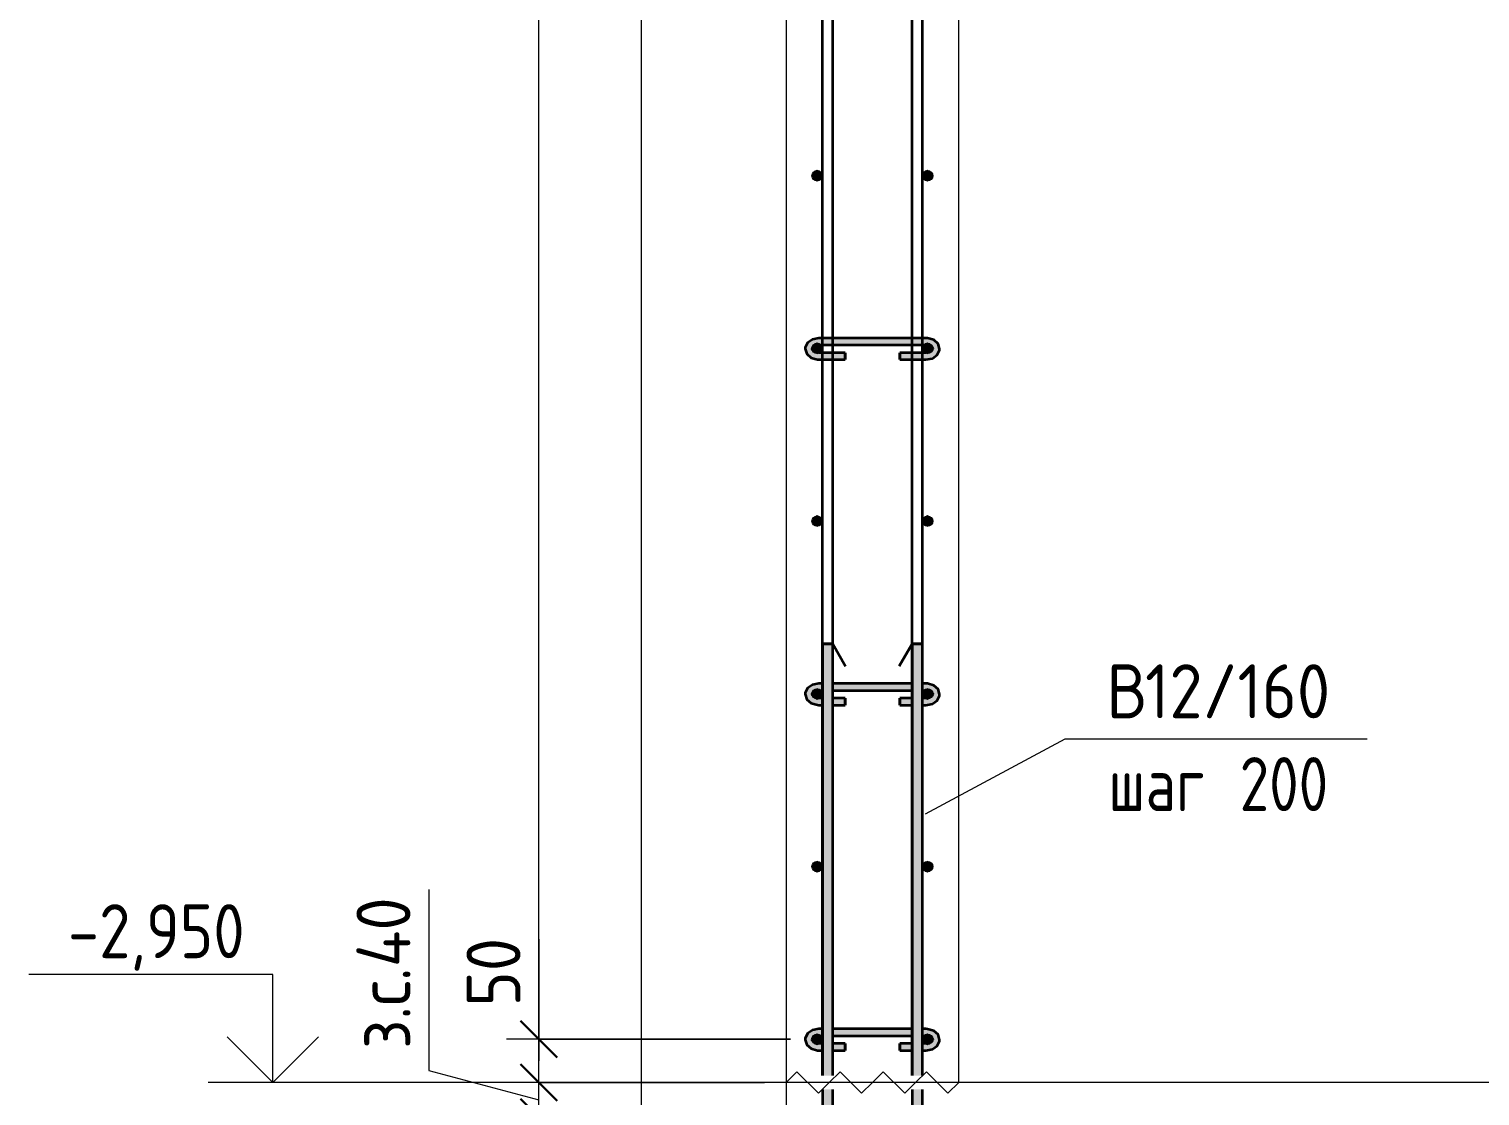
# Model space of a CAD drawing. Header units: millimetres. Extents: x -737 to 48133, y -5064 to 36443.
# Drawn here: x 32371 to 34052, y -2966 to -1730 of the extents above; entities that cross this region are included whole.
import ezdxf

# ---------------------------------------------------------------- set-up
doc = ezdxf.new("R2010")
doc.units = ezdxf.units.MM
for name, color, linetype, lineweight in [('AA_Dim', 7, 'Continuous', 9), ('AA_Dim-25', 7, 'Continuous', 9), ('AA_Oformlenie', 7, 'Continuous', 9), ('AA_Vinoska', 7, 'Continuous', 9), ('AA_Visotnaya otmetka', 7, 'Continuous', 9), ('AF_Stena_Опалубка', 253, 'Continuous', 20), ('KR_Armatura', 7, 'Continuous', 20), ('KR_Armatura_Tonkie', 7, 'Continuous', 20), ('KR_Fundament', 7, 'Continuous', 20)]:
    doc.layers.add(name, color=color, linetype=linetype, lineweight=lineweight)
doc.styles.add('ISOCPEUR_6', font='isocpeur.TTF', dxfattribs={"width": 0.9, "height": 62.5})
doc.styles.add('ISOCPEUR_7', font='isocpeur.TTF', dxfattribs={"width": 0.85, "height": 62.5})
doc.styles.add('ISOCPEUR_8', font='isocpeur.TTF', dxfattribs={"width": 0.8, "height": 62.5})
doc.dimstyles.new('00_Точн_3_знака__прозр__2', dxfattribs={"dimscale": 304.8, "dimtxt": 62.672186, "dimasz": 0.139436, "dimexe": 0.123031, "dimexo": 0.082021, "dimgap": 0.008202, "dimtad": 1, "dimdec": 3, "dimrnd": 0.001, "dimdsep": 46, "dimtxsty": 'ISOCPEUR_6', "dimblk1": 'OBLIQUE', "dimblk2": 'OBLIQUE', "dimsah": 1, "dimcen": 0.09, "dimdle": 0.123031, "dimazin": 0, "dimtfac": 1, "dimtdec": 4, "dimtix": 1, "dimtmove": 1, "dimatfit": 3, "dimfxl": 1, "dimtvp": 1, "dimtolj": 1, "dimtzin": 0, "dimlwd": 18, "dimlwe": 18, "dimarcsym": 2})
doc.dimstyles.new('05_Округл_5мм__прозр__2', dxfattribs={"dimscale": 304.8, "dimtxt": 62.672186, "dimasz": 0.139436, "dimexe": 0.123031, "dimexo": 0.082021, "dimgap": 0.008202, "dimtad": 1, "dimdec": 0, "dimrnd": 5, "dimdsep": 46, "dimtxsty": 'ISOCPEUR_6', "dimblk1": 'OBLIQUE', "dimblk2": 'OBLIQUE', "dimsah": 1, "dimcen": 0.09, "dimdle": 0.123031, "dimazin": 0, "dimtfac": 1, "dimtdec": 4, "dimtix": 1, "dimtmove": 1, "dimatfit": 3, "dimfxl": 1, "dimtvp": 1, "dimtolj": 1, "dimtzin": 0, "dimlwd": 18, "dimlwe": 18, "dimarcsym": 2})
doc.dimstyles.new('05_Округл_5мм__прозр__3', dxfattribs={"dimscale": 304.8, "dimtxt": 62.672186, "dimasz": 0.139436, "dimexe": 0.123031, "dimexo": 0.082021, "dimgap": 0.008202, "dimtad": 1, "dimdec": 0, "dimrnd": 5, "dimdsep": 46, "dimtxsty": 'ISOCPEUR_6', "dimblk1": 'OBLIQUE', "dimblk2": 'OBLIQUE', "dimsah": 1, "dimcen": 0.09, "dimdle": 0.123031, "dimazin": 0, "dimtfac": 1, "dimtdec": 4, "dimtix": 1, "dimtmove": 0, "dimatfit": 3, "dimfxl": 1, "dimtvp": 1, "dimtolj": 1, "dimtzin": 0, "dimlwd": 18, "dimlwe": 18, "dimarcsym": 2})

# ---------------------------------------------------------------- blocks, each defined once
blk = doc.blocks.new('265_Выпуск П одной длины _НесАрм_РабПлоск_ - В1 _d12_ t250-4071037-1-1 Армирование')
at = {"layer": 'KR_Armatura_Tonkie', "lineweight": 35}
h = blk.add_hatch(color=256, dxfattribs=at)
h.paths.add_polyline_path([(-34462, -3168), (-34460, -3168), (-34459.8, -3042.4), (-34458.2, -3032.3), (-34456, -3026.9), (-34456.2, -2958), (-34468, -2958), (-34467.8, -3168), (-34463.6, -3168)])
h.paths.add_polyline_path([(-34468, -2942), (-34456, -2942), (-34456.2, -2442), (-34468, -2442), (-34468, -2927.4)])
h = blk.add_hatch(color=256, dxfattribs=at)
h.paths.add_polyline_path([(-34359.6, -3168), (-34352, -3168), (-34352.2, -3014), (-34364, -3014), (-34363.8, -3168), (-34359.8, -3168)])
h.paths.add_polyline_path([(-34363, -3002), (-34352, -3002), (-34352.2, -2958), (-34364, -2958), (-34363.8, -3002), (-34363.2, -3002)])
h.paths.add_polyline_path([(-34357.5, -2942), (-34352, -2942), (-34352.2, -2442), (-34364, -2442), (-34363.8, -2942), (-34358, -2942)])
for points in [[(-34426, -3210), (-34426, -3208.9), (-34429.8, -3208.2), (-34439, -3204.4), (-34447.7, -3197.7), (-34454.5, -3188.8), (-34458.7, -3177.9), (-34460, -3168), (-34468, -3168), (-34466.6, -3178.9), (-34462.4, -3189), (-34455.2, -3198.1), (-34446.5, -3204.6), (-34436.9, -3208.6), (-34427.6, -3209.8)], [(-34394, -3198), (-34364.7, -3198), (-34364.3, -3197.7), (-34357.6, -3189), (-34353.4, -3178.6), (-34352.2, -3168), (-34364, -3168), (-34365.2, -3176.3), (-34368, -3183), (-34372.8, -3189.2), (-34379, -3194), (-34386.2, -3197), (-34387.6, -3197.2)], [(-34423.5, -3210), (-34419.6, -3209.8), (-34426, -3209.2), (-34426, -3210)]]:
    blk.add_hatch(color=256, dxfattribs=at).paths.add_polyline_path(points)
for p, q in [((-34468, -2442), (-34468, -2942)), ((-34468, -2442), (-34456, -2442)), ((-34456.2, -2442), (-34467.8, -2442)), ((-34456, -2942), (-34456, -2442)), ((-34456, -2442), (-34441, -2468)), ((-34364, -2442), (-34379, -2468)), ((-34364, -2442), (-34364, -2942)), ((-34364, -2442), (-34352, -2442)), ((-34352.2, -2442), (-34363.8, -2442)), ((-34352, -2942), (-34352, -2442)), ((-34468, -2958), (-34468, -3002)), ((-34456, -3002), (-34456, -2958)), ((-34364, -2958), (-34364, -3002)), ((-34352, -3002), (-34352, -2958)), ((-34468, -3002), (-34468, -3014)), ((-34456, -3014), (-34456, -3002)), ((-34468, -3014), (-34468, -3168)), ((-34456, -3026.9), (-34456, -3014)), ((-34364, -3014), (-34364, -3168)), ((-34352, -3168), (-34352, -3014)), ((-34426, -3210), (-34394, -3210)), ((-34394, -3198), (-34418, -3198))]:
    blk.add_line(p, q, dxfattribs=at)
at = {"layer": 'KR_Armatura_Tonkie', "lineweight": 35, "flags": 128}
for points in [[(-34468, -3168), (-34466, -3180.7), (-34460.3, -3192.2), (-34454.7, -3198)], [(-34364, -3168), (-34366, -3178.7), (-34371.6, -3187.9), (-34380.1, -3194.6), (-34390.5, -3197.8), (-34394, -3198)], [(-34365.3, -3198), (-34360.6, -3193.4), (-34354.5, -3182.1), (-34352, -3169.5), (-34352, -3168)], [(-34454.7, -3198), (-34451.4, -3201.4), (-34440.1, -3207.5), (-34427.5, -3210), (-34426, -3210)]]:
    blk.add_lwpolyline(points, dxfattribs=at)
blk = doc.blocks.new('261_Шпилька массив _НесАрм_РабПлоск_ - 8 А240-V6-1-1 Армирование')
at = {"layer": 'KR_Armatura_Tonkie', "lineweight": 35}
for points in [[(-34471.9, -2113), (-34471.9, -2106.2), (-34475.9, -2105.4), (-34478.8, -2103.3), (-34479.9, -2100.6), (-34479.1, -2098.6), (-34471.9, -2095.9), (-34471.9, -2089.2), (-34478, -2090), (-34483.2, -2092.5), (-34486.7, -2096.2), (-34487.9, -2100.5), (-34486.7, -2104.8), (-34484.3, -2108.4), (-34479.4, -2111.5), (-34474.4, -2112.5)], [(-34395, -2089.2), (-34348.1, -2089.2), (-34348.1, -2088), (-34471.9, -2088.1), (-34471.9, -2089.2), (-34452, -2089.2)], [(-34468, -2096), (-34348.1, -2095.9), (-34348.1, -2089.2), (-34471.9, -2089.2), (-34471.9, -2096), (-34469.7, -2096)], [(-34348.1, -2113), (-34341.9, -2112), (-34339.4, -2110.8), (-34336.1, -2108.1), (-34333.3, -2104.8), (-34332.1, -2100.5), (-34333.3, -2096.2), (-34336.8, -2092.5), (-34342.2, -2090), (-34348.1, -2089.2), (-34348.1, -2096), (-34341.9, -2097.4), (-34340.3, -2099.9), (-34340.1, -2100.5), (-34341.2, -2103.3), (-34344.1, -2105.4), (-34348.1, -2106.2), (-34348.1, -2112.8)], [(-34468, -2106.2), (-34441.6, -2106.2), (-34441.6, -2105), (-34471.9, -2105.1), (-34471.9, -2106.2), (-34468.1, -2106.2)], [(-34456, -2113), (-34441.6, -2112.8), (-34441.6, -2106.2), (-34471.9, -2106.2), (-34471.9, -2113), (-34468, -2113)], [(-34352, -2106.2), (-34348.1, -2106.2), (-34348.1, -2105), (-34378.4, -2105.1), (-34378.4, -2106.2), (-34364, -2106.2)], [(-34352, -2113), (-34348.1, -2112.8), (-34348.1, -2106.2), (-34378.4, -2106.2), (-34378.4, -2113), (-34364, -2113)], [(-34471.9, -2513), (-34471.9, -2506.2), (-34475.9, -2505.4), (-34478.8, -2503.3), (-34479.9, -2500.6), (-34479.1, -2498.6), (-34471.9, -2495.9), (-34471.9, -2489.2), (-34478, -2490), (-34483.2, -2492.5), (-34486.7, -2496.2), (-34487.9, -2500.5), (-34486.7, -2504.8), (-34484.3, -2508.4), (-34479.4, -2511.5), (-34474.4, -2512.5)], [(-34348.1, -2513), (-34341.9, -2512), (-34339.4, -2510.8), (-34336.1, -2508.1), (-34333.3, -2504.8), (-34332.1, -2500.5), (-34333.3, -2496.2), (-34336.8, -2492.5), (-34342.2, -2490), (-34348.1, -2489.2), (-34348.1, -2496), (-34341.9, -2497.4), (-34340.6, -2499), (-34340.1, -2500.5), (-34341.2, -2503.3), (-34344.1, -2505.4), (-34348.1, -2506.2), (-34348.1, -2512.8)], [(-34471.9, -2913), (-34471.9, -2906.2), (-34475.9, -2905.4), (-34478.8, -2903.3), (-34479.9, -2900.6), (-34479.1, -2898.6), (-34471.9, -2895.9), (-34471.9, -2889.2), (-34478, -2890), (-34483.2, -2892.5), (-34486.7, -2896.2), (-34487.9, -2900.5), (-34486.7, -2904.8), (-34484.3, -2908.4), (-34479.4, -2911.5), (-34473.7, -2912.6)], [(-34348.1, -2913), (-34341.9, -2912), (-34339.4, -2910.8), (-34336.1, -2908.1), (-34333.3, -2904.8), (-34332.1, -2900.5), (-34333.3, -2896.2), (-34336.8, -2892.5), (-34342.2, -2890), (-34348.1, -2889.2), (-34348.1, -2896), (-34341.9, -2897.4), (-34340.6, -2899), (-34340.1, -2900.5), (-34341.2, -2903.3), (-34344.1, -2905.4), (-34348.1, -2906.2), (-34348.1, -2912.8)]]:
    blk.add_hatch(color=256, dxfattribs=at).paths.add_polyline_path(points)
h = blk.add_hatch(color=256, dxfattribs=at)
h.paths.add_polyline_path([(-34471.9, -2106.2), (-34471.9, -2105), (-34477.7, -2103.6), (-34479.1, -2102.5), (-34478.8, -2103.3), (-34475.3, -2105.5)])
h.paths.add_polyline_path([(-34486.7, -2096.2), (-34483.2, -2092.5), (-34477.5, -2090), (-34471.9, -2089.2), (-34471.9, -2088), (-34479.4, -2089.5), (-34484.3, -2092.6)])
h = blk.add_hatch(color=256, dxfattribs=at)
h.paths.add_polyline_path([(-34348.1, -2106.2), (-34344.1, -2105.4), (-34341.1, -2103.3), (-34341.2, -2102.6), (-34341.9, -2103.5), (-34348.1, -2105.1), (-34348.1, -2105.5)])
h.paths.add_polyline_path([(-34333.3, -2096.2), (-34336.1, -2092.8), (-34340.6, -2089.6), (-34342, -2089), (-34348.1, -2088.1), (-34348.1, -2089.2), (-34342, -2090), (-34336.8, -2092.5)])
h = blk.add_hatch(color=256, dxfattribs=at)
h.paths.add_polyline_path([(-34471.9, -2506.2), (-34471.9, -2505), (-34477.7, -2503.6), (-34479.1, -2502.5), (-34478.8, -2503.3), (-34475.3, -2505.5)])
h.paths.add_polyline_path([(-34486.7, -2496.2), (-34483.2, -2492.5), (-34477.5, -2490), (-34471.9, -2489.2), (-34471.9, -2488), (-34479.4, -2489.5), (-34484.3, -2492.6)])
h = blk.add_hatch(color=256, dxfattribs=at)
h.paths.add_polyline_path([(-34395, -2489.2), (-34364, -2489.2), (-34364, -2488), (-34456, -2488.2), (-34456, -2489.2), (-34452, -2489.2)])
h.paths.add_polyline_path([(-34471.9, -2489.2), (-34468, -2489.2), (-34468, -2488), (-34471.9, -2488.1), (-34471.9, -2488.5)])
h.paths.add_polyline_path([(-34348.1, -2489.2), (-34348.1, -2488), (-34352, -2488.1), (-34352, -2489.2)])
h = blk.add_hatch(color=256, dxfattribs=at)
h.paths.add_polyline_path([(-34348.1, -2506.2), (-34344.1, -2505.4), (-34341.1, -2503.3), (-34341.2, -2502.6), (-34341.9, -2503.5), (-34348.1, -2505.1), (-34348.1, -2505.5)])
h.paths.add_polyline_path([(-34333.3, -2496.2), (-34336.1, -2492.8), (-34340.6, -2489.6), (-34342, -2489), (-34348.1, -2488.1), (-34348.1, -2489.2), (-34342, -2490), (-34336.8, -2492.5)])
h = blk.add_hatch(color=256, dxfattribs=at)
h.paths.add_polyline_path([(-34456, -2496), (-34364, -2495.8), (-34364, -2489.2), (-34456, -2489.4), (-34456.1, -2493.2), (-34456, -2495.9)])
h.paths.add_polyline_path([(-34348.1, -2496), (-34348.1, -2489.2), (-34352, -2489.4), (-34352.1, -2493), (-34352, -2496)])
h.paths.add_polyline_path([(-34468, -2496), (-34468, -2489.2), (-34471.9, -2489.2), (-34471.9, -2496), (-34469.7, -2496)])
h = blk.add_hatch(color=256, dxfattribs=at)
h.paths.add_polyline_path([(-34468, -2506.2), (-34468, -2505), (-34471.9, -2505.1), (-34471.9, -2506.2), (-34468.1, -2506.2)])
h.paths.add_polyline_path([(-34441.6, -2506.2), (-34441.6, -2505), (-34456, -2505.1), (-34456, -2506.2), (-34452, -2506.2)])
h = blk.add_hatch(color=256, dxfattribs=at)
h.paths.add_polyline_path([(-34378.4, -2506.2), (-34364, -2506.2), (-34364, -2505), (-34378.4, -2505.1), (-34378.4, -2505.5)])
h.paths.add_polyline_path([(-34349.4, -2506.2), (-34348.1, -2506.2), (-34348.1, -2505), (-34352, -2505.2), (-34352, -2506.2)])
h = blk.add_hatch(color=256, dxfattribs=at)
h.paths.add_polyline_path([(-34456, -2513), (-34441.6, -2512.8), (-34441.6, -2506.2), (-34456, -2506.2), (-34456, -2512.9)])
h.paths.add_polyline_path([(-34468, -2513), (-34468.1, -2506.2), (-34471.9, -2506.2), (-34471.9, -2513)])
h = blk.add_hatch(color=256, dxfattribs=at)
h.paths.add_polyline_path([(-34366.5, -2513), (-34364, -2512.8), (-34364, -2506.2), (-34378.4, -2506.2), (-34378.4, -2513)])
h.paths.add_polyline_path([(-34348.1, -2513), (-34348.1, -2506.2), (-34352, -2506.3), (-34352, -2513)])
h = blk.add_hatch(color=256, dxfattribs=at)
h.paths.add_polyline_path([(-34471.9, -2906.2), (-34471.9, -2905), (-34477.7, -2903.6), (-34479.1, -2902.5), (-34478.8, -2903.3), (-34475.3, -2905.5)])
h.paths.add_polyline_path([(-34486.7, -2896.2), (-34483.2, -2892.5), (-34477.5, -2890), (-34471.9, -2889.2), (-34471.9, -2888), (-34479.4, -2889.5), (-34484.3, -2892.6)])
h = blk.add_hatch(color=256, dxfattribs=at)
h.paths.add_polyline_path([(-34395, -2889.2), (-34364, -2889.2), (-34364, -2888), (-34456, -2888.2), (-34456, -2889.2), (-34452, -2889.2)])
h.paths.add_polyline_path([(-34471.9, -2889.2), (-34468, -2889.2), (-34468, -2888), (-34471.9, -2888.1), (-34471.9, -2888.5)])
h.paths.add_polyline_path([(-34348.1, -2889.2), (-34348.1, -2888), (-34352, -2888.1), (-34352, -2889.2)])
h = blk.add_hatch(color=256, dxfattribs=at)
h.paths.add_polyline_path([(-34395, -2896), (-34364, -2895.8), (-34364, -2889.2), (-34456, -2889.4), (-34456.1, -2893.2), (-34456, -2896), (-34452, -2896)])
h.paths.add_polyline_path([(-34469.7, -2896), (-34468, -2895.9), (-34468, -2889.2), (-34471.9, -2889.2), (-34471.9, -2896)])
h.paths.add_polyline_path([(-34348.1, -2896), (-34348.1, -2889.2), (-34352, -2889.4), (-34352.1, -2893), (-34352, -2896)])
h = blk.add_hatch(color=256, dxfattribs=at)
h.paths.add_polyline_path([(-34348.1, -2906.2), (-34344.1, -2905.4), (-34341.1, -2903.3), (-34341.2, -2902.6), (-34341.9, -2903.5), (-34348.1, -2905.1), (-34348.1, -2905.5)])
h.paths.add_polyline_path([(-34333.3, -2896.2), (-34336.1, -2892.8), (-34340.6, -2889.6), (-34342, -2889), (-34348.1, -2888.1), (-34348.1, -2889.2), (-34342, -2890), (-34336.8, -2892.5)])
h = blk.add_hatch(color=256, dxfattribs=at)
h.paths.add_polyline_path([(-34468, -2906.2), (-34468, -2905), (-34471.9, -2905.1), (-34471.9, -2906.2), (-34468.1, -2906.2)])
h.paths.add_polyline_path([(-34441.6, -2906.2), (-34441.6, -2905), (-34456, -2905.1), (-34456, -2906.2), (-34452, -2906.2)])
h = blk.add_hatch(color=256, dxfattribs=at)
h.paths.add_polyline_path([(-34456, -2913), (-34441.6, -2912.8), (-34441.6, -2906.2), (-34456, -2906.2), (-34456, -2912.9)])
h.paths.add_polyline_path([(-34468, -2913), (-34468.1, -2906.2), (-34471.9, -2906.2), (-34471.9, -2913)])
h = blk.add_hatch(color=256, dxfattribs=at)
h.paths.add_polyline_path([(-34378.4, -2906.2), (-34364, -2906.2), (-34364, -2905), (-34378.4, -2905.1), (-34378.4, -2905.5)])
h.paths.add_polyline_path([(-34349.4, -2906.2), (-34348.1, -2906.2), (-34348.1, -2905), (-34352, -2905.2), (-34352, -2906.2)])
h = blk.add_hatch(color=256, dxfattribs=at)
h.paths.add_polyline_path([(-34364, -2913), (-34364, -2906.2), (-34378.4, -2906.2), (-34378.4, -2913), (-34366.5, -2913)])
h.paths.add_polyline_path([(-34352, -2913), (-34348.1, -2912.8), (-34348.1, -2906.2), (-34352, -2906.3), (-34352, -2912.9)])
for p, q in [((-34468, -2088), (-34471.9, -2088)), ((-34471.9, -2096), (-34468, -2096)), ((-34456, -2088), (-34468, -2088)), ((-34468, -2096), (-34456, -2096)), ((-34364, -2088), (-34456, -2088)), ((-34456, -2096), (-34364, -2096)), ((-34352, -2088), (-34364, -2088)), ((-34364, -2096), (-34352, -2096)), ((-34348.1, -2088), (-34352, -2088)), ((-34352, -2096), (-34348.1, -2096)), ((-34468, -2105), (-34471.9, -2105)), ((-34471.9, -2113), (-34468, -2113)), ((-34456, -2105), (-34468, -2105)), ((-34468, -2113), (-34456, -2113)), ((-34441.6, -2105), (-34456, -2105)), ((-34456, -2113), (-34441.6, -2113)), ((-34441.6, -2105), (-34441.6, -2106.2)), ((-34441.6, -2111.8), (-34441.6, -2105.1)), ((-34441.6, -2106.2), (-34441.6, -2113)), ((-34441.6, -2112.8), (-34441.6, -2111.8)), ((-34364, -2105), (-34378.4, -2105)), ((-34378.4, -2106.2), (-34378.4, -2105)), ((-34378.4, -2105.1), (-34378.4, -2111.8)), ((-34378.4, -2113), (-34378.4, -2106.2)), ((-34378.4, -2111.8), (-34378.4, -2112.8)), ((-34378.4, -2113), (-34364, -2113)), ((-34352, -2105), (-34364, -2105)), ((-34364, -2113), (-34352, -2113)), ((-34348.1, -2105), (-34352, -2105)), ((-34352, -2113), (-34348.1, -2113)), ((-34468, -2488), (-34471.9, -2488)), ((-34364, -2488), (-34456, -2488)), ((-34348.1, -2488), (-34352, -2488)), ((-34471.9, -2496), (-34468, -2496)), ((-34468, -2505), (-34471.9, -2505)), ((-34456, -2496), (-34364, -2496)), ((-34441.6, -2505), (-34456, -2505)), ((-34441.6, -2505), (-34441.6, -2506.2)), ((-34364, -2505), (-34378.4, -2505)), ((-34378.4, -2506.2), (-34378.4, -2505)), ((-34352, -2496), (-34348.1, -2496)), ((-34348.1, -2505), (-34352, -2505)), ((-34471.9, -2513), (-34468, -2513)), ((-34456, -2513), (-34441.6, -2513)), ((-34441.6, -2511.8), (-34441.6, -2505.1)), ((-34441.6, -2506.2), (-34441.6, -2513)), ((-34441.6, -2512.8), (-34441.6, -2511.8)), ((-34378.4, -2505.1), (-34378.4, -2511.8)), ((-34378.4, -2513), (-34378.4, -2506.2)), ((-34378.4, -2511.8), (-34378.4, -2512.8)), ((-34378.4, -2513), (-34364, -2513)), ((-34352, -2513), (-34348.1, -2513)), ((-34468, -2888), (-34471.9, -2888)), ((-34364, -2888), (-34456, -2888)), ((-34348.1, -2888), (-34352, -2888)), ((-34471.9, -2896), (-34468, -2896)), ((-34468, -2905), (-34471.9, -2905)), ((-34456, -2896), (-34364, -2896)), ((-34441.6, -2905), (-34456, -2905)), ((-34441.6, -2905), (-34441.6, -2906.2)), ((-34441.6, -2911.8), (-34441.6, -2905.1)), ((-34441.6, -2906.2), (-34441.6, -2913)), ((-34364, -2905), (-34378.4, -2905)), ((-34378.4, -2906.2), (-34378.4, -2905)), ((-34378.4, -2905.1), (-34378.4, -2911.8)), ((-34378.4, -2913), (-34378.4, -2906.2)), ((-34352, -2896), (-34348.1, -2896)), ((-34348.1, -2905), (-34352, -2905)), ((-34471.9, -2913), (-34468, -2913)), ((-34456, -2913), (-34441.6, -2913)), ((-34441.6, -2912.8), (-34441.6, -2911.8)), ((-34378.4, -2911.8), (-34378.4, -2912.8)), ((-34378.4, -2913), (-34364, -2913)), ((-34352, -2913), (-34348.1, -2913))]:
    blk.add_line(p, q, dxfattribs=at)
at = {"layer": 'KR_Armatura_Tonkie', "lineweight": 35, "flags": 128}
for points in [[(-34471.9, -2088), (-34479.5, -2089.5), (-34485.1, -2093.4), (-34487.8, -2098.9), (-34487.9, -2100.5)], [(-34487.9, -2100.5), (-34486.1, -2106.4), (-34481.1, -2110.8), (-34473.8, -2112.9), (-34471.9, -2113)], [(-34479.9, -2100.5), (-34479, -2098.5), (-34475.2, -2096.4), (-34471.9, -2096)], [(-34471.9, -2105), (-34476.9, -2103.9), (-34479.6, -2101.7), (-34479.9, -2100.5)], [(-34332.1, -2100.5), (-34333.9, -2094.6), (-34338.9, -2090.2), (-34346.2, -2088.1), (-34348.1, -2088)], [(-34348.1, -2096), (-34343.1, -2097.1), (-34340.4, -2099.3), (-34340.1, -2100.5)], [(-34348.1, -2113), (-34340.5, -2111.5), (-34334.9, -2107.6), (-34332.2, -2102.1), (-34332.1, -2100.5)], [(-34340.1, -2100.5), (-34341, -2102.5), (-34344.8, -2104.5), (-34348.1, -2105)], [(-34471.9, -2488), (-34479.5, -2489.5), (-34485.1, -2493.4), (-34487.8, -2498.9), (-34487.9, -2500.5)], [(-34332.1, -2500.5), (-34333.9, -2494.6), (-34338.9, -2490.2), (-34346.2, -2488.1), (-34348.1, -2488)], [(-34487.9, -2500.5), (-34486.1, -2506.4), (-34481.1, -2510.8), (-34473.8, -2512.9), (-34471.9, -2513)], [(-34479.9, -2500.5), (-34479, -2498.5), (-34475.2, -2496.4), (-34471.9, -2496)], [(-34471.9, -2505), (-34476.9, -2503.9), (-34479.6, -2501.7), (-34479.9, -2500.5)], [(-34348.1, -2496), (-34343.1, -2497.1), (-34340.4, -2499.3), (-34340.1, -2500.5)], [(-34348.1, -2513), (-34340.5, -2511.5), (-34334.9, -2507.6), (-34332.2, -2502.1), (-34332.1, -2500.5)], [(-34340.1, -2500.5), (-34341, -2502.5), (-34344.8, -2504.5), (-34348.1, -2505)], [(-34471.9, -2888), (-34479.5, -2889.5), (-34485.1, -2893.4), (-34487.8, -2898.9), (-34487.9, -2900.5)], [(-34332.1, -2900.5), (-34333.9, -2894.6), (-34338.9, -2890.2), (-34346.2, -2888.1), (-34348.1, -2888)], [(-34487.9, -2900.5), (-34486.1, -2906.4), (-34481.1, -2910.8), (-34473.8, -2912.9), (-34471.9, -2913)], [(-34479.9, -2900.5), (-34479, -2898.5), (-34475.2, -2896.4), (-34471.9, -2896)], [(-34471.9, -2905), (-34476.9, -2903.9), (-34479.6, -2901.7), (-34479.9, -2900.5)], [(-34348.1, -2896), (-34343.1, -2897.1), (-34340.4, -2899.3), (-34340.1, -2900.5)], [(-34348.1, -2913), (-34340.5, -2911.5), (-34334.9, -2907.6), (-34332.2, -2902.1), (-34332.1, -2900.5)], [(-34340.1, -2900.5), (-34341, -2902.5), (-34344.8, -2904.5), (-34348.1, -2905)]]:
    blk.add_lwpolyline(points, dxfattribs=at)
blk = doc.blocks.new('Последовательность узлов - 3мм масшт20 маскировка-904226-1-1 Армирование')
at = {"layer": 'AA_Oformlenie'}
for p, q in [((-34510, 2920), (-34497.5, 2932.5)), ((-34472.5, 2907.5), (-34497.5, 2932.5)), ((-34460, 2920), (-34447.5, 2932.5)), ((-34422.5, 2907.5), (-34447.5, 2932.5)), ((-34410, 2920), (-34397.5, 2932.5)), ((-34372.5, 2907.5), (-34397.5, 2932.5)), ((-34360, 2920), (-34347.5, 2932.5)), ((-34322.5, 2907.5), (-34347.5, 2932.5)), ((-34460, 2920), (-34472.5, 2907.5)), ((-34410, 2920), (-34422.5, 2907.5)), ((-34360, 2920), (-34372.5, 2907.5)), ((-34310, 2920), (-34322.5, 2907.5))]:
    blk.add_line(p, q, dxfattribs=at)
blk = doc.blocks.new('011_Прямоугольник обрыва _ЭлУзла_ - 011_Прямоугольник обрыва _ЭлУзла_-4158659-1-1 Армирование')
at = {"layer": 'AA_Oformlenie'}
blk.add_line((-34677.7, -3380), (-34677.7, -1676.1), dxfattribs=at)
blk = doc.blocks.new('DIMBLOCK54-1-1 Армирование')
at = {"layer": 'AA_Dim-25', "lineweight": 18}
for p, q in [((32834.2, -2726.7), (32834.2, -2936.1)), ((32961.7, -2990), (32961.7, -2912.5)), ((32834.2, -2936.1), (32961.7, -2970)), ((33223.1, -2950), (32924.2, -2950)), ((32961.7, -2950), (33223.1, -2950)), ((33293.1, -2990), (32924.2, -2990)), ((32961.7, -2990), (33293.1, -2990))]:
    blk.add_line(p, q, dxfattribs=at)
at = {"layer": 'AA_Dim-25', "lineweight": 30}
for p, q in [((32961.7, -2950), (32940.5, -2928.8)), ((32961.7, -2950), (32983, -2971.2)), ((32961.7, -2990), (32940.5, -2968.8)), ((32961.7, -2990), (32983, -3011.2))]:
    blk.add_line(p, q, dxfattribs=at)
at = {"layer": 'AA_Dim-25', "color": 0, "lineweight": 18, "insert": (32750.3, -2911.1), "char_height": 62.5, "width": 221.363, "attachment_point": 1, "rotation": 90, "line_spacing_factor": 1.135194, "style": 'ISOCPEUR_6'}
blk.add_mtext('з.с.40', dxfattribs=at)
blk = doc.blocks.new('_Oblique')
at = {"color": 0, "linetype": 'ByBlock', "lineweight": -2}
blk.add_line((-0.5, -0.5), (0.5, 0.5), dxfattribs=at)
blk = doc.blocks.new('042_М_Арматуры - Диам длина поз _ Комментарий-3662934-1-1 Армирование')
at = {"layer": 'AA_Vinoska'}
blk.add_line((-33404.6, 3196.1), (-33054.6, 3196.1), dxfattribs=at)
blk = doc.blocks.new('Высотные отметки - Стрелка вверх-400292-1-1 Армирование')
at = {"layer": 'AA_Vinoska'}
for p, q in [((-35104.8, -2825), (-35387.3, -2825)), ((-35104.8, -2950), (-35104.8, -2825)), ((-35104.8, -2950), (-35157.8, -2897)), ((-35104.8, -2950), (-35051.7, -2897)), ((-35029.8, -2950), (-35179.8, -2950))]:
    blk.add_line(p, q, dxfattribs=at)
blk = doc.blocks.new('DIMBLOCK82-1-1 Армирование')
at = {"layer": 'AA_Dim-25', "lineweight": 18}
for p, q in [((32961.7, -2784), (32961.7, -2887.1)), ((32961.7, -2887.1), (32961.7, -2925)), ((33253.1, -2900), (32924.2, -2900)), ((32961.7, -2987.5), (32961.7, -2900)), ((32961.7, -2900), (33253.1, -2900)), ((33223.1, -2950), (32924.2, -2950)), ((32961.7, -2950), (33223.1, -2950))]:
    blk.add_line(p, q, dxfattribs=at)
at = {"layer": 'AA_Dim-25', "lineweight": 30}
for p, q in [((32961.7, -2900), (32940.5, -2878.7)), ((32961.7, -2900), (32983, -2921.2)), ((32961.7, -2950), (32940.5, -2928.7)), ((32961.7, -2950), (32983, -2971.2))]:
    blk.add_line(p, q, dxfattribs=at)
at = {"layer": 'AA_Dim-25', "color": 0, "lineweight": 18, "insert": (32877.8, -2862.1), "char_height": 62.5, "width": 93.654, "attachment_point": 1, "rotation": 90, "line_spacing_factor": 1.135194, "style": 'ISOCPEUR_6'}
blk.add_mtext('50', dxfattribs=at)
blk = doc.blocks.new('DIMBLOCK83-1-1 Армирование')
at = {"layer": 'AA_Dim-25', "lineweight": 30}
for p, q in [((32961.7, 1500), (32940.5, 1521.3)), ((32961.7, 1500), (32983, 1478.8)), ((32961.7, -2900), (32940.5, -2878.7)), ((32961.7, -2900), (32983, -2921.2))]:
    blk.add_line(p, q, dxfattribs=at)
at = {"layer": 'AA_Dim-25', "lineweight": 18}
for p, q in [((33253.1, 1500), (32924.2, 1500)), ((32961.7, -2900), (32961.7, 1500)), ((32961.7, 1500), (33253.1, 1500)), ((33253.1, -2900), (32924.2, -2900)), ((32961.7, -2900), (33253.1, -2900))]:
    blk.add_line(p, q, dxfattribs=at)
at = {"layer": 'AA_Dim-25', "color": 0, "lineweight": 18, "insert": (32877.8, -919.4), "char_height": 62.5, "width": 526.446, "attachment_point": 1, "rotation": 90, "line_spacing_factor": 1.135194, "style": 'ISOCPEUR_6'}
blk.add_mtext('200х22=4400', dxfattribs=at)

msp = doc.modelspace()

# ---------------------------------------------------------------- hatches: boundary and pattern name
at = {"layer": 'KR_Armatura'}
h = msp.add_hatch(color=256, dxfattribs=at)
edge = h.paths.add_edge_path()
edge.add_arc((33284.1328, -1900), 6, 0, 360)
for points in [[(33284.1328, -1906), (33289.329, -1903), (33289.329, -1897), (33284.1328, -1894), (33278.9367, -1897), (33278.9367, -1903)], [(33412.1328, -1906), (33417.329, -1903), (33417.329, -1897), (33412.1328, -1894), (33406.9367, -1897), (33406.9367, -1903)], [(33284.1328, -2106), (33289.329, -2103), (33289.329, -2097), (33284.1328, -2094), (33278.9367, -2097), (33278.9367, -2103)], [(33412.1328, -2106), (33417.329, -2103), (33417.329, -2097), (33412.1328, -2094), (33406.9367, -2097), (33406.9367, -2103)], [(33284.1328, -2306), (33289.329, -2303), (33289.329, -2297), (33284.1328, -2294), (33278.9367, -2297), (33278.9367, -2303)], [(33412.1328, -2306), (33417.329, -2303), (33417.329, -2297), (33412.1328, -2294), (33406.9367, -2297), (33406.9367, -2303)], [(33284.1328, -2506), (33289.329, -2503), (33289.329, -2497), (33284.1328, -2494), (33278.9367, -2497), (33278.9367, -2503)], [(33412.1328, -2506), (33417.329, -2503), (33417.329, -2497), (33412.1328, -2494), (33406.9367, -2497), (33406.9367, -2503)], [(33284.1328, -2706), (33289.329, -2703), (33289.329, -2697), (33284.1328, -2694), (33278.9367, -2697), (33278.9367, -2703)], [(33412.1328, -2706), (33417.329, -2703), (33417.329, -2697), (33412.1328, -2694), (33406.9367, -2697), (33406.9367, -2703)], [(33284.1328, -2906), (33289.329, -2903), (33289.329, -2897), (33284.1328, -2894), (33278.9367, -2897), (33278.9367, -2903)], [(33412.1328, -2906), (33417.329, -2903), (33417.329, -2897), (33412.1328, -2894), (33406.9367, -2897), (33406.9367, -2903)]]:
    msp.add_hatch(color=256, dxfattribs=at).paths.add_polyline_path(points)
h = msp.add_hatch(color=256, dxfattribs=at)
edge = h.paths.add_edge_path()
edge.add_arc((33412.1328, -1900), 6, 0, 360)
h = msp.add_hatch(color=256, dxfattribs=at)
edge = h.paths.add_edge_path()
edge.add_arc((33284.1328, -2100), 6, 0, 360)
h = msp.add_hatch(color=256, dxfattribs=at)
edge = h.paths.add_edge_path()
edge.add_arc((33412.1328, -2100), 6, 0, 360)
h = msp.add_hatch(color=256, dxfattribs=at)
edge = h.paths.add_edge_path()
edge.add_arc((33284.1328, -2300), 6, 0, 360)
h = msp.add_hatch(color=256, dxfattribs=at)
edge = h.paths.add_edge_path()
edge.add_arc((33412.1328, -2300), 6, 0, 360)
h = msp.add_hatch(color=256, dxfattribs=at)
edge = h.paths.add_edge_path()
edge.add_arc((33284.1328, -2500), 6, 0, 360)
h = msp.add_hatch(color=256, dxfattribs=at)
edge = h.paths.add_edge_path()
edge.add_arc((33412.1328, -2500), 6, 0, 360)
h = msp.add_hatch(color=256, dxfattribs=at)
edge = h.paths.add_edge_path()
edge.add_arc((33284.1328, -2700), 6, 0, 360)
h = msp.add_hatch(color=256, dxfattribs=at)
edge = h.paths.add_edge_path()
edge.add_arc((33412.1328, -2700), 6, 0, 360)
h = msp.add_hatch(color=256, dxfattribs=at)
edge = h.paths.add_edge_path()
edge.add_arc((33284.1328, -2900), 6, 0, 360)
h = msp.add_hatch(color=256, dxfattribs=at)
edge = h.paths.add_edge_path()
edge.add_arc((33412.1328, -2900), 6, 0, 360)

# ---------------------------------------------------------------- linework, layer by layer
at = {"layer": 'AA_Vinoska'}
msp.add_line((33409.697, -2639.0799), (33571.3909, -2552.0139), dxfattribs=at)
at = {"layer": 'AA_Visotnaya otmetka'}
for q in [(32653.3724, -2950), (33783.3184, -2950)]:
    msp.add_line((33783.3184, -2950), q, dxfattribs=at)
at = {"layer": 'AF_Stena_Опалубка'}
for p, q in [((33248.1328, 1670), (33248.1328, -2950)), ((33448.1328, -2950), (33448.1328, 1670))]:
    msp.add_line(p, q, dxfattribs=at)
at = {"layer": 'KR_Armatura'}
for p, q in [((33284.1328, -1894), (33278.9367, -1897)), ((33278.9367, -1897), (33278.9367, -1903)), ((33289.329, -1897), (33284.1328, -1894)), ((33289.329, -1903), (33289.329, -1897)), ((33412.1328, -1894), (33406.9367, -1897)), ((33406.9367, -1897), (33406.9367, -1903)), ((33417.329, -1897), (33412.1328, -1894)), ((33417.329, -1903), (33417.329, -1897)), ((33278.9367, -1903), (33284.1328, -1906)), ((33284.1328, -1906), (33289.329, -1903)), ((33406.9367, -1903), (33412.1328, -1906)), ((33412.1328, -1906), (33417.329, -1903)), ((33284.1328, -2094), (33278.9367, -2097)), ((33278.9367, -2097), (33278.9367, -2103)), ((33289.329, -2097), (33284.1328, -2094)), ((33289.329, -2103), (33289.329, -2097)), ((33412.1328, -2094), (33406.9367, -2097)), ((33406.9367, -2097), (33406.9367, -2103)), ((33417.329, -2097), (33412.1328, -2094)), ((33417.329, -2103), (33417.329, -2097)), ((33278.9367, -2103), (33284.1328, -2106)), ((33284.1328, -2106), (33289.329, -2103)), ((33406.9367, -2103), (33412.1328, -2106)), ((33412.1328, -2106), (33417.329, -2103)), ((33284.1328, -2294), (33278.9367, -2297)), ((33278.9367, -2297), (33278.9367, -2303)), ((33278.9367, -2303), (33284.1328, -2306)), ((33289.329, -2297), (33284.1328, -2294)), ((33284.1328, -2306), (33289.329, -2303)), ((33289.329, -2303), (33289.329, -2297)), ((33412.1328, -2294), (33406.9367, -2297)), ((33406.9367, -2297), (33406.9367, -2303)), ((33406.9367, -2303), (33412.1328, -2306)), ((33417.329, -2297), (33412.1328, -2294)), ((33412.1328, -2306), (33417.329, -2303)), ((33417.329, -2303), (33417.329, -2297)), ((33284.1328, -2494), (33278.9367, -2497)), ((33278.9367, -2497), (33278.9367, -2503)), ((33278.9367, -2503), (33284.1328, -2506)), ((33289.329, -2497), (33284.1328, -2494)), ((33284.1328, -2506), (33289.329, -2503)), ((33289.329, -2503), (33289.329, -2497)), ((33412.1328, -2494), (33406.9367, -2497)), ((33406.9367, -2497), (33406.9367, -2503)), ((33406.9367, -2503), (33412.1328, -2506)), ((33417.329, -2497), (33412.1328, -2494)), ((33412.1328, -2506), (33417.329, -2503)), ((33417.329, -2503), (33417.329, -2497)), ((33284.1328, -2694), (33278.9367, -2697)), ((33278.9367, -2697), (33278.9367, -2703)), ((33278.9367, -2703), (33284.1328, -2706)), ((33289.329, -2697), (33284.1328, -2694)), ((33284.1328, -2706), (33289.329, -2703)), ((33289.329, -2703), (33289.329, -2697)), ((33412.1328, -2694), (33406.9367, -2697)), ((33406.9367, -2697), (33406.9367, -2703)), ((33406.9367, -2703), (33412.1328, -2706)), ((33417.329, -2697), (33412.1328, -2694)), ((33412.1328, -2706), (33417.329, -2703)), ((33417.329, -2703), (33417.329, -2697)), ((33284.1328, -2894), (33278.9367, -2897)), ((33278.9367, -2897), (33278.9367, -2903)), ((33278.9367, -2903), (33284.1328, -2906)), ((33289.329, -2897), (33284.1328, -2894)), ((33284.1328, -2906), (33289.329, -2903)), ((33289.329, -2903), (33289.329, -2897)), ((33412.1328, -2894), (33406.9367, -2897)), ((33406.9367, -2897), (33406.9367, -2903)), ((33406.9367, -2903), (33412.1328, -2906)), ((33417.329, -2897), (33412.1328, -2894)), ((33412.1328, -2906), (33417.329, -2903)), ((33417.329, -2903), (33417.329, -2897))]:
    msp.add_line(p, q, dxfattribs=at)
for centre in [(33284.1328, -1900), (33412.1328, -1900), (33284.1328, -2100), (33412.1328, -2100), (33284.1328, -2300), (33412.1328, -2300), (33284.1328, -2500), (33412.1328, -2500), (33284.1328, -2700), (33412.1328, -2700), (33284.1328, -2900), (33412.1328, -2900)]:
    msp.add_circle(centre, 6, dxfattribs=at)
at = {"layer": 'KR_Armatura_Tonkie', "lineweight": 35}
for p, q in [((33290.1328, -2942), (33290.1328, 1640)), ((33302.1328, -2942), (33302.1328, 1640)), ((33394.1328, -2942), (33394.1328, 1640)), ((33406.1328, -2942), (33406.1328, 1640))]:
    msp.add_line(p, q, dxfattribs=at)
at = {"layer": 'KR_Fundament'}
for p, q in [((33248.1328, -2950), (33248.1328, -3250)), ((35278.2144, -2950), (33448.1328, -2950))]:
    msp.add_line(p, q, dxfattribs=at)

# ---------------------------------------------------------------- block references
at = {"layer": 'AA_Oformlenie'}
for name, p in [('011_Прямоугольник обрыва _ЭлУзла_ - 011_Прямоугольник обрыва _ЭлУзла_-4158659-1-1 Армирование', (67758.1328, 0)), ('Последовательность узлов - 3мм масшт20 маскировка-904226-1-1 Армирование', (67758.1328, -5870))]:
    msp.add_blockref(name, p, dxfattribs=at)
at = {"layer": 'AA_Vinoska'}
for name, p in [('042_М_Арматуры - Диам длина поз _ Комментарий-3662934-1-1 Армирование', (66975.9992, -5748.1226)), ('Высотные отметки - Стрелка вверх-400292-1-1 Армирование', (67758.1328, 0))]:
    msp.add_blockref(name, p, dxfattribs=at)
at = {"layer": 'KR_Armatura_Tonkie', "lineweight": 35}
for name in ['261_Шпилька массив _НесАрм_РабПлоск_ - 8 А240-V6-1-1 Армирование', '265_Выпуск П одной длины _НесАрм_РабПлоск_ - В1 _d12_ t250-4071037-1-1 Армирование']:
    msp.add_blockref(name, (67758.1328, 0), dxfattribs=at)

# ---------------------------------------------------------------- texts
at = {"layer": 'AA_Vinoska', "char_height": 62.5, "attachment_point": 1}
for s, insert, width, style in [('\\fISOCPEUR|b0|i0|c204|p34|;\\W.9;В', (33619.3944, -2465.7577), 54.113906, 'ISOCPEUR_6'), ('12/160', (33664.0429, -2465.7577), 263.354344, 'ISOCPEUR_6'), (' 200', (33741.8173, -2573.234), 166.751, 'ISOCPEUR_8'), ('шаг', (33621.4319, -2573.234), 145.907125, 'ISOCPEUR_8')]:
    msp.add_mtext(s, dxfattribs=dict(at, insert=insert, width=width, style=style))
at = {"layer": 'AA_Visotnaya otmetka', "insert": (32415.9143, -2743.5801), "char_height": 62.5, "width": 239.899334, "attachment_point": 1, "line_spacing_factor": 1.135194, "style": 'ISOCPEUR_7'}
msp.add_mtext('-2,950', dxfattribs=at)

# ---------------------------------------------------------------- dimensions: what is measured, and where the dimension line sits
at = {"layer": 'AA_Dim', "lineweight": 18}
dim = msp.add_linear_dim(base=(32961.7254, 1500), p1=(33278.1328, -2900), p2=(33278.1328, 1500), angle=90, dimstyle='05_Округл_5мм__прозр__3', override={"dimpost": '200х22=<>', "dimfxl": 4400}, dxfattribs=at)
dim.commit()
dim.dimension.update_dxf_attribs({"geometry": 'DIMBLOCK83-1-1 Армирование', "text_midpoint": (32927.9754, -700)})
for base, p1, p2, dimstyle, override, picture, middle in [((32961.7254, -2950), (33318.1328, -2990), (33248.1328, -2950), '00_Точн_3_знака__прозр__2', {"dimpost": 'з.с.<>', "dimfxl": 80.622577}, 'DIMBLOCK54-1-1 Армирование', (32791.9722, -2800.4612)), ((32961.7254, -2900), (33248.1328, -2950), (33278.1328, -2900), '05_Округл_5мм__прозр__2', {"dimpost": '<>', "dimfxl": 58.309519}, 'DIMBLOCK82-1-1 Армирование', (32919.4722, -2815.2674))]:
    dim = msp.add_linear_dim(base=base, p1=p1, p2=p2, angle=90, dimstyle=dimstyle, override=override, dxfattribs=at)
    dim.commit()
    dim.dimension.update_dxf_attribs({"geometry": picture, "text_midpoint": middle, "dimtype": 160, "text_rotation": 90})

doc.saveas('drawing.dxf')
